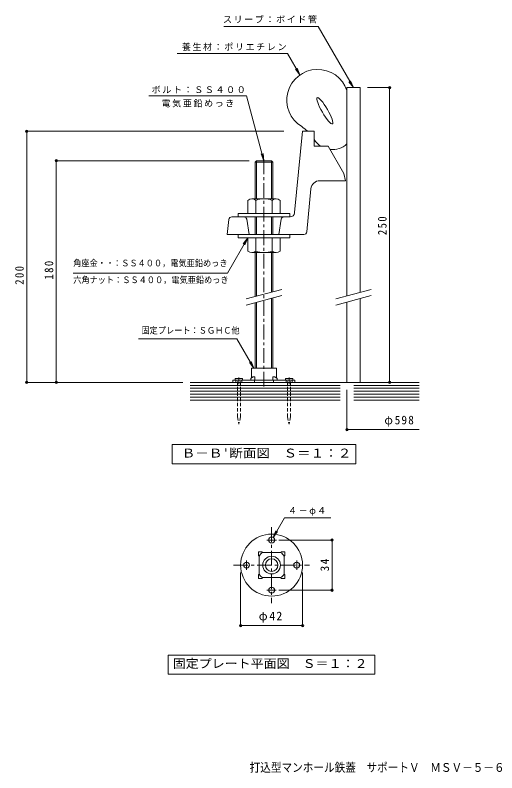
# Model space of a CAD drawing. Units: millimetres, scale not verified. Extents: x -326 to 327, y -272 to 242.
# Drawn here: x -326 to 1, y -272 to 242 of the extents above; entities that cross this region are included whole.
import ezdxf
from ezdxf.enums import TextEntityAlignment as Align

# ---------------------------------------------------------------- set-up
doc = ezdxf.new("R2010")
doc.units = ezdxf.units.MM
doc.header["$LTSCALE"] = 2
doc.header["$PDMODE"] = 32
doc.header["$PDSIZE"] = 1.6
doc.linetypes.add('CHAIN1', pattern=[8, 5, -1, 1, -1])
doc.linetypes.add('DASHED1', pattern=[1.8, 1.2, -0.6])
for name, color, linetype, lineweight in [('1-0', 4, 'Continuous', 9), ('1-1', 2, 'Continuous', 9), ('1-3', 4, 'Continuous', 9), ('1-4', 7, 'Continuous', 9), ('1-8', 3, 'Continuous', 9), ('1-9', 2, 'CHAIN1', 9), ('1-A', 2, 'Continuous', 9), ('1-E', 7, 'Continuous', 9)]:
    doc.layers.add(name, color=color, linetype=linetype, lineweight=lineweight)
doc.layers.add('1-5', color=4, linetype='Continuous')
doc.styles.add('ＭＳ ゴシック', font='')
doc.styles.get('ＭＳ ゴシック').set_extended_font_data('MS Gothic')

msp = doc.modelspace()

# ---------------------------------------------------------------- linework, layer by layer
at = {"layer": '1-0', "linetype": 'CHAIN1'}
for p, q in [((-174.113, -7.985), (-174.113, -3.415)), ((-140.113, -7.985), (-140.113, -3.415)), ((-155.074, -113.636), (-148.734, -113.636)), ((-168.932, -133.778), (-168.932, -127.437)), ((-134.932, -127.494), (-134.932, -133.835)), ((-148.79, -147.636), (-155.131, -147.636))]:
    msp.add_line(p, q, dxfattribs=at)
at = {"layer": '1-0'}
for p, q in [((-178.113, -5.147), (-178.113, -6.747)), ((-178.113, -6.747), (-136.113, -6.747)), ((-176.113, -6.747), (-176.113, -5.147)), ((-172.113, -6.747), (-172.113, -5.147)), ((-163.613, -5.147), (-163.613, -6.747)), ((-150.613, -5.147), (-150.613, -6.747)), ((-142.113, -6.747), (-142.113, -5.147)), ((-138.113, -6.747), (-138.113, -5.147))]:
    msp.add_line(p, q, dxfattribs=at)
msp.add_lwpolyline([(-178.113, -5.147), (-136.113, -5.147), (-136.113, -6.747)], dxfattribs=at)
for centre, radius in [((-151.932, -130.636), 21), ((-151.932, -113.636), 2), ((-168.932, -130.636), 2), ((-134.932, -130.636), 2), ((-151.932, -147.636), 2)]:
    msp.add_circle(centre, radius, dxfattribs=at)
at = {"layer": '1-1'}
for p, q in [((-136.335, 108.486), (-131.113, 163.553)), ((-131.113, 163.553), (-123.114, 163.553)), ((-123.114, 163.553), (-123.114, 153.553)), ((-123.114, 153.553), (-113.613, 153.553)), ((-113.613, 153.553), (-102.933, 135.053)), ((-102.932, 135.052), (-101.932, 130.053)), ((-119.289, 130.053), (-101.932, 130.053)), ((-125.263, 124.619), (-128.037, 95.364)), ((-180.832, 103.801), (-182.114, 93.553)), ((-178.848, 105.552), (-139.342, 105.552)), ((-168.835, 103.881), (-167.113, 93.553)), ((-145.392, 103.881), (-147.113, 93.553)), ((-130.028, 93.553), (-182.114, 93.553))]:
    msp.add_line(p, q, dxfattribs=at)
at = {"layer": '1-1', "linetype": 'CHAIN1'}
msp.add_line((-157.113, 144.441), (-157.113, -10.577), dxfattribs=at)
at = {"layer": '1-1'}
for centre, radius, start, end in [((-119.289, 124.053), 6, 90, 174.58263), ((-139.342, 108.553), 3, 270, 354.58325), ((-178.848, 103.553), 2, 90, 172.87445), ((-170.808, 103.553), 2, 9.46371, 90), ((-143.419, 103.553), 2, 90, 170.53629), ((-130.028, 95.553), 2, 270, 354.58205)]:
    msp.add_arc(centre, radius, start, end, dxfattribs=at)
at = {"layer": '1-3'}
for p, q in [((-100.932, 193.253), (-91.932, 193.253)), ((-100.932, 51.867), (-100.932, 193.253)), ((-91.932, 54.279), (-91.932, 193.253)), ((-100.932, -6.747), (-100.932, 47.726)), ((-91.932, -6.747), (-91.932, 50.138))]:
    msp.add_line(p, q, dxfattribs=at)
at = {"layer": '1-4'}
for p, q in [((-86.932, 193.253), (-71.332, 193.253)), ((-71.932, -6.747), (-71.932, 193.253)), ((-143.659, 163.553), (-318.441, 163.553)), ((-317.841, -6.747), (-317.841, 163.553)), ((-167.113, 143.552), (-298.441, 143.552)), ((-297.841, -6.747), (-297.841, 143.552)), ((-242.157, 22.853), (-175.46, 22.853)), ((-212.113, -6.747), (-318.441, -6.747)), ((-100.932, -11.747), (-100.932, -39.347)), ((-100.932, -38.747), (-51.932, -38.747)), ((-150.932, -111.904), (-149.019, -107.284)), ((-150.932, -111.904), (-147.889, -107.937)), ((-146.932, -113.636), (-110.332, -113.636)), ((-110.932, -147.636), (-110.932, -113.636)), ((-172.932, -135.636), (-172.932, -172.236)), ((-130.932, -135.636), (-130.932, -172.236)), ((-146.932, -147.636), (-110.332, -147.636)), ((-172.932, -171.636), (-130.932, -171.636))]:
    msp.add_line(p, q, dxfattribs=at)
at = {"layer": '1-4', "color": 2}
for p, q in [((-221.932, -204.636), (-221.932, -191.636)), ((-221.932, -191.636), (-81.932, -191.636)), ((-81.932, -204.636), (-81.932, -191.636)), ((-81.932, -204.636), (-221.932, -204.636))]:
    msp.add_line(p, q, dxfattribs=at)
at = {"layer": '1-4'}
msp.add_lwpolyline([(-150.932, -111.904), (-143.272, -98.636), (-111.849, -98.636)], dxfattribs=at)
for p in [(-71.932, 193.253), (-317.841, 163.553), (-297.841, 143.552), (-317.841, -6.747), (-297.841, -6.747), (-71.932, -6.747), (-100.932, -38.747), (-110.932, -113.636), (-110.932, -147.636), (-172.932, -171.636), (-130.932, -171.636)]:
    msp.add_point(p, dxfattribs=at)
at = {"layer": '1-8'}
for p, q in [((-163.113, 142.552), (-162.113, 143.552)), ((-163.113, 142.552), (-151.113, 142.552)), ((-163.113, 142.552), (-163.113, 117.853)), ((-162.113, 143.552), (-152.113, 143.552)), ((-162.113, 143.552), (-162.113, 117.853)), ((-152.113, 143.552), (-151.113, 142.552)), ((-152.113, 143.552), (-152.113, 117.853)), ((-151.113, 142.552), (-151.113, 117.853)), ((-163.113, 105.553), (-163.113, 93.553)), ((-162.113, 105.553), (-162.113, 93.553)), ((-152.113, 105.553), (-152.113, 93.553)), ((-151.113, 105.553), (-151.113, 93.553)), ((-163.113, 81.253), (-163.113, 51.466)), ((-162.113, 81.253), (-162.113, 51.734)), ((-152.113, 81.253), (-152.113, 54.413)), ((-151.113, 81.253), (-151.113, 54.681)), ((-163.113, 47.324), (-163.113, 2.853)), ((-162.113, 47.592), (-162.113, 2.853)), ((-152.113, 50.272), (-152.113, 2.853)), ((-151.113, 50.54), (-151.113, 2.853)), ((-176.613, -4.147), (-176.613, -5.147)), ((-171.613, -4.147), (-176.613, -4.147)), ((-171.613, -4.147), (-171.613, -5.147)), ((-142.613, -4.147), (-137.613, -4.147)), ((-142.613, -4.147), (-142.613, -5.147)), ((-137.613, -4.147), (-137.613, -5.147))]:
    msp.add_line(p, q, dxfattribs=at)
at = {"layer": '1-8', "color": 4}
for p, q in [((-165.321, 117.853), (-148.906, 117.853)), ((-162.579, 116.727), (-162.579, 107.853)), ((-151.648, 116.727), (-151.648, 107.853)), ((-146.163, 116.727), (-146.163, 107.853)), ((-162.579, 82.379), (-162.579, 91.253)), ((-151.648, 82.379), (-151.648, 91.253)), ((-146.163, 82.379), (-146.163, 91.253)), ((-165.321, 81.253), (-148.906, 81.253))]:
    msp.add_line(p, q, dxfattribs=at)
at = {"layer": '1-8', "color": 6, "lineweight": 5}
for p, q in [((-139.613, 93.553), (-174.613, 93.553)), ((-174.613, 93.553), (-174.613, 91.253)), ((-139.613, 93.553), (-139.613, 91.253)), ((-139.613, 91.253), (-174.613, 91.253)), ((-207.113, -6.747), (-51.932, -6.747)), ((-207.113, -8.747), (-105.494, -8.747)), ((-96.307, -8.747), (-51.932, -8.747)), ((-207.113, -10.747), (-105.494, -10.747)), ((-207.113, -12.747), (-105.494, -12.747)), ((-207.113, -14.747), (-105.494, -14.747)), ((-96.307, -10.747), (-51.932, -10.747)), ((-96.307, -12.747), (-51.932, -12.747)), ((-96.307, -14.747), (-51.932, -14.747)), ((-207.113, -16.747), (-105.494, -16.747)), ((-207.113, -18.747), (-105.494, -18.747)), ((-96.307, -16.747), (-51.932, -16.747)), ((-96.307, -18.747), (-51.932, -18.747))]:
    msp.add_line(p, q, dxfattribs=at)
at = {"layer": '1-8', "color": 7}
for p, q in [((-169.113, 49.858), (-145.113, 56.289)), ((-169.113, 45.717), (-145.113, 52.148)), ((-108.432, 49.858), (-84.432, 56.289)), ((-108.432, 45.717), (-84.432, 52.148))]:
    msp.add_line(p, q, dxfattribs=at)
at = {"layer": '1-8', "linetype": 'DASHED1'}
for p, q in [((-175.113, -30.147), (-175.113, -5.147)), ((-173.113, -30.147), (-173.113, -5.147)), ((-141.113, -30.147), (-141.113, -5.147)), ((-139.113, -30.147), (-139.113, -5.147)), ((-175.113, -30.147), (-174.113, -35.147)), ((-173.113, -30.147), (-174.113, -35.147)), ((-141.113, -30.147), (-140.113, -35.147)), ((-139.113, -30.147), (-140.113, -35.147))]:
    msp.add_line(p, q, dxfattribs=at)
at = {"layer": '1-8', "color": 4}
for points in [[(-168.063, 116.727), (-168.063, 107.853), (-146.163, 107.853)], [(-168.063, 82.379), (-168.063, 91.253), (-146.163, 91.253)]]:
    msp.add_lwpolyline(points, dxfattribs=at)
at = {"layer": '1-8', "color": 6, "lineweight": 5}
msp.add_lwpolyline([(-174.613, 105.553), (-139.613, 105.553), (-139.613, 107.853), (-174.613, 107.853)], close=True, dxfattribs=at)
for centre, radius, start, end in [((-120.745, 184.638), 20.906, 18.09297, 238.91106), ((-161.356, 124.611), 51.609, 48.98651, 54.70863), ((-110.713, 165.775), 14.623, 212.00462, 236.70102), ((-110.713, 165.775), 14.623, 263.86509, 312.28939)]:
    msp.add_arc(centre, radius, start, end, dxfattribs=at)
at = {"layer": '1-8', "color": 4}
for centre, radius, start, end in [((-165.321, 113.95), 3.903, 45.3613, 134.63896), ((-157.113, 104.025), 13.828, 66.7198, 113.2803), ((-148.906, 113.95), 3.903, 45.3613, 134.63818), ((-165.321, 85.156), 3.903, 225.36104, 314.6387), ((-157.113, 95.081), 13.828, 246.7197, 293.2802), ((-148.906, 85.156), 3.903, 225.36182, 314.6387)]:
    msp.add_arc(centre, radius, start, end, dxfattribs=at)
at = {"layer": '1-8', "color": 6, "lineweight": 5}
msp.add_ellipse((-115.83, 177.45), major_axis=(-5.142, 8.907), ratio=0.189, dxfattribs=at)
at = {"layer": '1-9'}
for p, q in [((-151.932, -104.85), (-151.932, -156.421)), ((-177.718, -130.636), (-126.147, -130.636))]:
    msp.add_line(p, q, dxfattribs=at)
at = {"layer": '1-A'}
for p, q in [((-165.613, 2.853), (-165.613, -3.739)), ((-165.613, 2.853), (-148.613, 2.853)), ((-148.613, 2.853), (-148.613, -3.739)), ((-164.563, -2.882), (-166.113, -4.147)), ((-166.113, -4.147), (-166.113, -5.147)), ((-149.664, -2.882), (-148.113, -4.147)), ((-148.113, -4.147), (-148.113, -5.147)), ((-158.038, -122.136), (-158.538, -121.636)), ((-145.827, -122.136), (-158.038, -122.136)), ((-145.827, -122.136), (-145.327, -121.636)), ((-160.432, -124.53), (-160.932, -124.03)), ((-160.432, -124.53), (-160.432, -136.741)), ((-143.432, -124.53), (-142.932, -124.03)), ((-143.432, -136.741), (-143.432, -124.53)), ((-160.432, -136.741), (-160.932, -137.241)), ((-143.432, -136.741), (-142.932, -137.241)), ((-158.038, -139.136), (-158.538, -139.636)), ((-158.038, -139.136), (-145.827, -139.136)), ((-145.827, -139.136), (-145.327, -139.636))]:
    msp.add_line(p, q, dxfattribs=at)
for points in [[(-164.563, -2.882), (-163.219, -2.882), (-163.219, -5.147)], [(-149.664, -2.882), (-151.008, -2.882), (-151.008, -5.147)], [(-160.932, -124.03), (-160.932, -121.636), (-158.538, -121.636)], [(-145.327, -121.636), (-142.932, -121.636), (-142.932, -124.03)], [(-158.538, -139.636), (-160.932, -139.636), (-160.932, -137.241)], [(-142.932, -137.241), (-142.932, -139.636), (-145.327, -139.636)]]:
    msp.add_lwpolyline(points, dxfattribs=at)
for radius in [6, 4.25]:
    msp.add_circle((-151.932, -130.636), radius, dxfattribs=at)
for centre, start, end in [((-154.432, -128.136), 121.00261, 148.99734), ((-149.432, -128.136), 31.00261, 58.99734), ((-154.432, -133.136), 211.00261, 238.99734), ((-149.432, -133.136), 301.00261, 328.99734)]:
    msp.add_arc(centre, 7, start, end, dxfattribs=at)
at = {"layer": '1-E'}
for p, q in [((-184.277, 234.575), (-120.364, 234.575)), ((-96.506, 193.253), (-120.364, 234.575)), ((-215.914, 216.399), (-141.131, 216.399)), ((-132.697, 201.79), (-141.131, 216.399)), ((-132.697, 201.79), (-135.74, 205.757)), ((-132.697, 201.79), (-134.61, 206.41)), ((-96.506, 193.253), (-99.55, 197.219)), ((-96.506, 193.253), (-98.42, 197.872)), ((-168.903, 187.552), (-235.218, 187.552)), ((-157.113, 143.552), (-168.903, 187.552)), ((-157.113, 143.552), (-159.027, 148.172)), ((-157.113, 143.552), (-157.766, 148.51)), ((-168.063, 91.253), (-171.107, 87.286)), ((-168.063, 91.253), (-169.977, 86.633)), ((-163.913, 2.853), (-175.46, 22.853)), ((-163.913, 2.853), (-166.957, 6.819)), ((-163.913, 2.853), (-165.827, 7.472))]:
    msp.add_line(p, q, dxfattribs=at)
msp.add_lwpolyline([(-168.063, 91.253), (-181.92, 67.253), (-286.398, 67.253)], dxfattribs=at)
at = {"layer": '1-E', "color": 2}
msp.add_lwpolyline([(-219.389, -61.921), (-219.389, -48.921), (-94.838, -48.921), (-94.838, -61.921)], close=True, dxfattribs=at)

# ---------------------------------------------------------------- texts
at = {"layer": '1-4', "color": 6, "style": 'ＭＳ ゴシック', "width": 0.9}
msp.add_text('固定プレート：ＳＧＨＣ他', height=4.399, dxfattribs=at).set_placement((-240.13, 25.009), align=Align.BOTTOM_LEFT)
at = {"layer": '1-4', "color": 2, "style": 'ＭＳ ゴシック', "width": 1.1}
msp.add_text('固定プレート平面図\u3000Ｓ＝１：２', height=5.865, dxfattribs=at).set_placement((-218.932, -202.136), align=Align.BOTTOM_LEFT)
at = {"layer": '1-4', "color": 2, "char_height": 5.865, "attachment_point": 7, "rotation": 90, "style": 'ＭＳ ゴシック'}
for s, insert in [('\\T1.27;\\W0.9;250', (-73.932, 93.153)), ('\\T1.27;\\W0.9;180', (-299.841, 63.003)), ('\\T1.27;\\W0.9;200', (-319.841, 59.503)), ('\\T1.27;\\W0.95;34', (-112.932, -134.886))]:
    msp.add_mtext(s, dxfattribs=dict(at, insert=insert))
at = {"layer": '1-4', "color": 2, "char_height": 5.865, "attachment_point": 7, "style": 'ＭＳ ゴシック'}
for s, insert in [('\\T1.21;\\W0.95;φ598', (-75.495, -36.747)), ('\\T1.19;φ42', (-160.682, -169.636))]:
    msp.add_mtext(s, dxfattribs=dict(at, insert=insert))
at = {"layer": '1-4', "insert": (-140.855, -97.046), "char_height": 4.399, "attachment_point": 7, "style": 'ＭＳ ゴシック'}
msp.add_mtext('\\T1.17;４－φ４', dxfattribs=at)
at = {"layer": '1-5', "style": 'ＭＳ ゴシック', "width": 0.9}
msp.add_text('打込型マンホール鉄蓋\u3000サポートＶ\u3000ＭＳＶ－５－６００\u3000\u3000Ｃ＝２００', height=5.865, dxfattribs=at).set_placement((-166.834, -272.614), align=Align.BOTTOM_LEFT)
at = {"layer": '1-E', "color": 6, "style": 'ＭＳ ゴシック', "width": 0.9}
for s, p in [('角座金・・', (-286.398, 70.645)), ('：ＳＳ４００，電気亜鉛めっき', (-259.398, 70.645)), ('六角ナット：ＳＳ４００，電気亜鉛めっき', (-286.398, 59.272))]:
    msp.add_text(s, height=4.399, dxfattribs=at).set_placement(p, align=Align.BOTTOM_LEFT)
at = {"layer": '1-E', "color": 2, "style": 'ＭＳ ゴシック', "width": 1.15}
msp.add_text("Ｂ－Ｂ'断面図\u3000Ｓ＝１：２", height=5.865, dxfattribs=at).set_placement((-212.863, -59.421), align=Align.BOTTOM_LEFT)
at = {"layer": '1-E', "char_height": 4.399, "attachment_point": 7, "style": 'ＭＳ ゴシック'}
for s, insert in [('\\T1.17;スリーブ：ボイド管', (-184.928, 236.698)), ('\\T1.17;養生材：ポリエチレン', (-212.847, 218.093)), ('\\T1.17;ボルト：ＳＳ４００', (-233.252, 189.283)), ('\\T1.17;電気亜鉛めっき', (-226.553, 179.824))]:
    msp.add_mtext(s, dxfattribs=dict(at, insert=insert))

doc.saveas('drawing.dxf')
